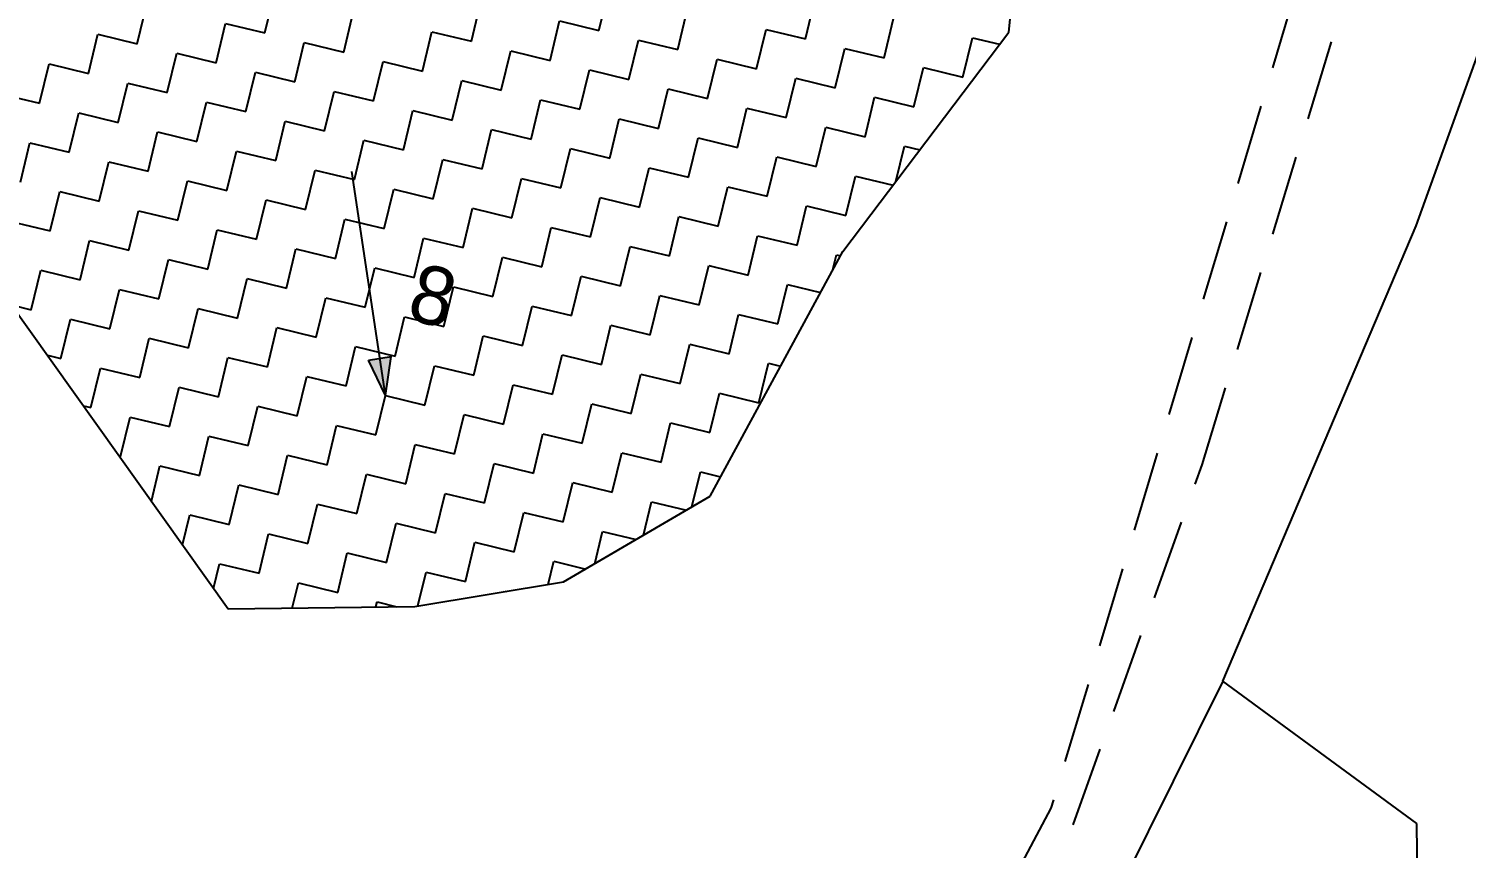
# Model space of a CAD drawing. Header units: metres. Extents: x 280481 to 282563, y 2046849 to 2049468.
# Drawn here: x 280961.2 to 281050.5, y 2047797.8 to 2047848.7 of the extents above; entities that cross this region are included whole.
import ezdxf
from ezdxf.enums import TextEntityAlignment as Align

# ---------------------------------------------------------------- set-up
doc = ezdxf.new("R2010")
doc.units = ezdxf.units.M
doc.linetypes.add('DASHED', pattern=[0.75, 0.5, -0.25])
for name, color, linetype in [('LINE_CARTTRACK', 2, 'DASHED'), ('POLY_HATCH', 12, 'Continuous'), ('POLY_PARCEL', 6, 'Continuous'), ('TEXT_PARCEL', 7, 'Continuous')]:
    doc.layers.add(name, color=color, linetype=linetype)
doc.styles.add('TEXT_MAP', font='')
doc.styles.get('TEXT_MAP').set_extended_font_data('Kruti Dev 050')

msp = doc.modelspace()

# ---------------------------------------------------------------- hatches: boundary and pattern name
h = msp.add_hatch(color=256)
h.paths.add_polyline_path([(280983.034, 2047828.215), (280982.327, 2047828.11), (280983.379, 2047825.904)])
h.paths.add_polyline_path([(280983.379, 2047825.904), (280983.741, 2047828.321), (280983.034, 2047828.215)])

# ---------------------------------------------------------------- linework, layer by layer
for points in [[(280983.379, 2047825.904), (280981.299, 2047839.827)], [(280982.327, 2047828.11), (280983.741, 2047828.321)], [(280983.379, 2047825.904), (280982.327, 2047828.11)], [(280983.379, 2047825.904), (280983.741, 2047828.321)]]:
    msp.add_lwpolyline(points)
at = {"layer": 'LINE_CARTTRACK', "ltscale": 10}
for p, q in [((281034.125, 2047821.596), (281048.811, 2047869.572)), ((281042.081, 2047858.251), (281024.734, 2047800.249)), ((281021.049, 2047785.094), (281034.125, 2047821.596)), ((281024.734, 2047800.249), (281014.364, 2047780.796))]:
    msp.add_line(p, q, dxfattribs=at)
at = {"layer": 'POLY_HATCH'}
for p, q in [((281022.112, 2047848.494), (281022.942, 2047856.362)), ((281011.809, 2047834.854), (281022.112, 2047848.494)), ((281003.547, 2047819.643), (281011.809, 2047834.854)), ((280959.943, 2047831.826), (280973.594, 2047812.649)), ((280994.452, 2047814.317), (281003.547, 2047819.643)), ((280985.202, 2047812.794), (280994.452, 2047814.317)), ((280973.594, 2047812.649), (280985.202, 2047812.794))]:
    msp.add_line(p, q, dxfattribs=at)
at = {"layer": 'POLY_HATCH', "linetype": 'Continuous'}
for p, q in [((280975.891, 2047848.441), (280976.484, 2047850.887)), ((280988.716, 2047847.922), (280989.309, 2047850.369)), ((280996.648, 2047848.59), (280997.241, 2047851.036)), ((281009.473, 2047848.071), (281010.066, 2047850.518)), ((280967.958, 2047847.773), (280968.551, 2047850.22)), ((280980.783, 2047847.255), (280981.376, 2047849.701)), ((281001.541, 2047847.404), (281002.134, 2047849.85)), ((280972.851, 2047846.587), (280973.444, 2047849.034)), ((280973.444, 2047849.034), (280975.891, 2047848.441)), ((280985.676, 2047846.069), (280986.269, 2047848.515)), ((280986.269, 2047848.515), (280988.716, 2047847.922)), ((280993.609, 2047846.736), (280994.201, 2047849.183)), ((280994.201, 2047849.183), (280996.648, 2047848.59)), ((281006.434, 2047846.218), (281007.027, 2047848.664)), ((281007.027, 2047848.664), (281009.473, 2047848.071)), ((281014.366, 2047846.885), (281014.959, 2047849.332)), ((280964.919, 2047845.92), (280965.512, 2047848.366)), ((280965.512, 2047848.366), (280967.958, 2047847.773)), ((280977.744, 2047845.401), (280978.337, 2047847.848)), ((280978.337, 2047847.848), (280980.783, 2047847.255)), ((280998.501, 2047845.55), (280999.094, 2047847.997)), ((280999.094, 2047847.997), (281001.541, 2047847.404)), ((281019.259, 2047845.699), (281019.852, 2047848.146)), ((281019.852, 2047848.146), (281021.54, 2047847.737)), ((280969.812, 2047844.734), (280970.405, 2047847.18)), ((280970.405, 2047847.18), (280972.851, 2047846.587)), ((280990.569, 2047844.883), (280991.162, 2047847.329)), ((280991.162, 2047847.329), (280993.609, 2047846.736)), ((281003.394, 2047844.364), (281003.987, 2047846.811)), ((281003.987, 2047846.811), (281006.434, 2047846.218)), ((281011.327, 2047845.032), (281011.919, 2047847.478)), ((281011.919, 2047847.478), (281014.366, 2047846.885)), ((280961.879, 2047844.066), (280962.472, 2047846.513)), ((280962.472, 2047846.513), (280964.919, 2047845.92)), ((280974.705, 2047843.548), (280975.298, 2047845.994)), ((280975.298, 2047845.994), (280977.744, 2047845.401)), ((280982.637, 2047844.215), (280983.23, 2047846.662)), ((280983.23, 2047846.662), (280985.676, 2047846.069)), ((280995.462, 2047843.697), (280996.055, 2047846.143)), ((280996.055, 2047846.143), (280998.501, 2047845.55)), ((281016.219, 2047843.846), (281016.812, 2047846.292)), ((281016.812, 2047846.292), (281019.259, 2047845.699)), ((280966.772, 2047842.88), (280967.365, 2047845.327)), ((280967.365, 2047845.327), (280969.812, 2047844.734)), ((280987.53, 2047843.029), (280988.123, 2047845.476)), ((280988.123, 2047845.476), (280990.569, 2047844.883)), ((281000.355, 2047842.511), (281000.948, 2047844.957)), ((281000.948, 2047844.957), (281003.394, 2047844.364)), ((281008.287, 2047843.178), (281008.88, 2047845.625)), ((281008.88, 2047845.625), (281011.327, 2047845.032)), ((280959.433, 2047844.659), (280961.879, 2047844.066)), ((280971.665, 2047841.694), (280972.258, 2047844.141)), ((280972.258, 2047844.141), (280974.705, 2047843.548)), ((280979.597, 2047842.362), (280980.19, 2047844.808)), ((280980.19, 2047844.808), (280982.637, 2047844.215)), ((280992.423, 2047841.843), (280993.016, 2047844.29)), ((280993.016, 2047844.29), (280995.462, 2047843.697)), ((281013.18, 2047841.992), (281013.773, 2047844.439)), ((281013.773, 2047844.439), (281016.219, 2047843.846)), ((280963.733, 2047841.027), (280964.326, 2047843.473)), ((280964.326, 2047843.473), (280966.772, 2047842.88)), ((280984.49, 2047841.176), (280985.083, 2047843.622)), ((280985.083, 2047843.622), (280987.53, 2047843.029)), ((281005.248, 2047841.325), (281005.841, 2047843.771)), ((281005.841, 2047843.771), (281008.287, 2047843.178)), ((280968.626, 2047839.841), (280969.219, 2047842.287)), ((280969.219, 2047842.287), (280971.665, 2047841.694)), ((280976.558, 2047840.508), (280977.151, 2047842.955)), ((280977.151, 2047842.955), (280979.597, 2047842.362)), ((280989.383, 2047839.99), (280989.976, 2047842.436)), ((280989.976, 2047842.436), (280992.423, 2047841.843)), ((280997.315, 2047840.657), (280997.908, 2047843.104)), ((280997.908, 2047843.104), (281000.355, 2047842.511)), ((281010.141, 2047840.139), (281010.734, 2047842.585)), ((281010.734, 2047842.585), (281013.18, 2047841.992)), ((280960.694, 2047839.173), (280961.286, 2047841.62)), ((280961.286, 2047841.62), (280963.733, 2047841.027)), ((280981.451, 2047839.322), (280982.044, 2047841.769)), ((280982.044, 2047841.769), (280984.49, 2047841.176)), ((281002.208, 2047839.471), (281002.801, 2047841.918)), ((281002.801, 2047841.918), (281005.248, 2047841.325)), ((281015.094, 2047839.204), (281015.626, 2047841.399)), ((281015.626, 2047841.399), (281016.578, 2047841.169)), ((280965.586, 2047837.987), (280966.179, 2047840.434)), ((280966.179, 2047840.434), (280968.626, 2047839.841)), ((280973.519, 2047838.655), (280974.112, 2047841.101)), ((280974.112, 2047841.101), (280976.558, 2047840.508)), ((280986.344, 2047838.136), (280986.937, 2047840.583)), ((280986.937, 2047840.583), (280989.383, 2047839.99)), ((280994.276, 2047838.804), (280994.869, 2047841.25)), ((280994.869, 2047841.25), (280997.315, 2047840.657)), ((281007.101, 2047838.286), (281007.694, 2047840.732)), ((281007.694, 2047840.732), (281010.141, 2047840.139)), ((280978.411, 2047837.469), (280979.004, 2047839.915)), ((280979.004, 2047839.915), (280981.451, 2047839.322)), ((280999.169, 2047837.618), (280999.762, 2047840.064)), ((280999.762, 2047840.064), (281002.208, 2047839.471)), ((281011.994, 2047837.1), (281012.587, 2047839.546)), ((281012.587, 2047839.546), (281014.925, 2047838.979)), ((280970.479, 2047836.801), (280971.072, 2047839.248)), ((280971.072, 2047839.248), (280973.519, 2047838.655)), ((280983.304, 2047836.283), (280983.897, 2047838.729)), ((280983.897, 2047838.729), (280986.344, 2047838.136)), ((280991.237, 2047836.951), (280991.83, 2047839.397)), ((280991.83, 2047839.397), (280994.276, 2047838.804)), ((281004.062, 2047836.432), (281004.655, 2047838.878)), ((281004.655, 2047838.878), (281007.101, 2047838.286)), ((280962.547, 2047836.134), (280963.14, 2047838.58)), ((280963.14, 2047838.58), (280965.586, 2047837.987)), ((280975.372, 2047835.615), (280975.965, 2047838.062)), ((280975.965, 2047838.062), (280978.411, 2047837.469)), ((280996.129, 2047835.765), (280996.722, 2047838.211)), ((280996.722, 2047838.211), (280999.169, 2047837.618)), ((280967.44, 2047834.948), (280968.033, 2047837.394)), ((280968.033, 2047837.394), (280970.479, 2047836.801)), ((280980.265, 2047834.43), (280980.858, 2047836.876)), ((280980.858, 2047836.876), (280983.304, 2047836.283)), ((280988.197, 2047835.097), (280988.79, 2047837.543)), ((280988.79, 2047837.543), (280991.237, 2047836.951)), ((281001.022, 2047834.579), (281001.615, 2047837.025)), ((281001.615, 2047837.025), (281004.062, 2047836.432)), ((281008.955, 2047835.246), (281009.548, 2047837.693)), ((281009.548, 2047837.693), (281011.994, 2047837.1)), ((280960.101, 2047836.727), (280962.547, 2047836.134)), ((280972.333, 2047833.762), (280972.926, 2047836.208)), ((280972.926, 2047836.208), (280975.372, 2047835.615)), ((280993.09, 2047833.911), (280993.683, 2047836.358)), ((280993.683, 2047836.358), (280996.129, 2047835.765)), ((280964.4, 2047833.095), (280964.993, 2047835.541)), ((280964.993, 2047835.541), (280967.44, 2047834.948)), ((280985.158, 2047833.244), (280985.751, 2047835.69)), ((280985.751, 2047835.69), (280988.197, 2047835.097)), ((280997.983, 2047832.725), (280998.576, 2047835.172)), ((280998.576, 2047835.172), (281001.022, 2047834.579)), ((281005.915, 2047833.393), (281006.508, 2047835.839)), ((281006.508, 2047835.839), (281008.955, 2047835.246)), ((280969.293, 2047831.909), (280969.886, 2047834.355)), ((280969.886, 2047834.355), (280972.333, 2047833.762)), ((280977.226, 2047832.576), (280977.819, 2047835.023)), ((280977.819, 2047835.023), (280980.265, 2047834.43)), ((280990.051, 2047832.058), (280990.644, 2047834.504)), ((280990.644, 2047834.504), (280993.09, 2047833.911)), ((281011.16, 2047833.661), (281011.401, 2047834.653)), ((281011.401, 2047834.653), (281011.665, 2047834.589)), ((280961.361, 2047831.241), (280961.954, 2047833.688)), ((280961.954, 2047833.688), (280964.4, 2047833.095)), ((280982.118, 2047831.39), (280982.711, 2047833.837)), ((280982.711, 2047833.837), (280985.158, 2047833.244)), ((280994.944, 2047830.872), (280995.537, 2047833.318)), ((280995.537, 2047833.318), (280997.983, 2047832.725)), ((281002.876, 2047831.539), (281003.469, 2047833.986)), ((281003.469, 2047833.986), (281005.915, 2047833.393)), ((280966.254, 2047830.055), (280966.847, 2047832.502)), ((280966.847, 2047832.502), (280969.293, 2047831.909)), ((280974.186, 2047830.723), (280974.779, 2047833.169)), ((280974.779, 2047833.169), (280977.226, 2047832.576)), ((280987.011, 2047830.204), (280987.604, 2047832.651)), ((280987.604, 2047832.651), (280990.051, 2047832.058)), ((281007.769, 2047830.353), (281008.362, 2047832.8)), ((281008.362, 2047832.8), (281010.422, 2047832.3)), ((280960.15, 2047831.535), (280961.361, 2047831.241)), ((280979.079, 2047829.537), (280979.672, 2047831.983)), ((280979.672, 2047831.983), (280982.118, 2047831.39)), ((280999.836, 2047829.686), (281000.429, 2047832.132)), ((281000.429, 2047832.132), (281002.876, 2047831.539)), ((280963.214, 2047828.202), (280963.807, 2047830.648)), ((280963.807, 2047830.648), (280966.254, 2047830.055)), ((280971.147, 2047828.869), (280971.74, 2047831.316)), ((280971.74, 2047831.316), (280974.186, 2047830.723)), ((280983.972, 2047828.351), (280984.565, 2047830.797)), ((280984.565, 2047830.797), (280987.011, 2047830.204)), ((280991.904, 2047829.018), (280992.497, 2047831.465)), ((280992.497, 2047831.465), (280994.944, 2047830.872)), ((281004.729, 2047828.5), (281005.322, 2047830.946)), ((281005.322, 2047830.946), (281007.769, 2047830.353)), ((280976.04, 2047827.683), (280976.633, 2047830.13)), ((280976.633, 2047830.13), (280979.079, 2047829.537)), ((280996.797, 2047827.832), (280997.39, 2047830.279)), ((280997.39, 2047830.279), (280999.836, 2047829.686)), ((280968.107, 2047827.016), (280968.7, 2047829.462)), ((280968.7, 2047829.462), (280971.147, 2047828.869)), ((280980.932, 2047826.497), (280981.525, 2047828.944)), ((280981.525, 2047828.944), (280983.972, 2047828.351)), ((280988.865, 2047827.165), (280989.458, 2047829.611)), ((280989.458, 2047829.611), (280991.904, 2047829.018)), ((281001.69, 2047826.646), (281002.283, 2047829.093)), ((281002.283, 2047829.093), (281004.729, 2047828.5)), ((280962.379, 2047828.404), (280963.214, 2047828.202)), ((280973, 2047825.83), (280973.593, 2047828.276)), ((280973.593, 2047828.276), (280976.04, 2047827.683)), ((280993.758, 2047825.979), (280994.351, 2047828.425)), ((280994.351, 2047828.425), (280996.797, 2047827.832)), ((280965.068, 2047825.162), (280965.661, 2047827.609)), ((280965.661, 2047827.609), (280968.107, 2047827.016)), ((280977.893, 2047824.644), (280978.486, 2047827.09)), ((280978.486, 2047827.09), (280980.932, 2047826.497)), ((280985.825, 2047825.311), (280986.418, 2047827.758)), ((280986.418, 2047827.758), (280988.865, 2047827.165)), ((280998.65, 2047824.793), (280999.243, 2047827.239)), ((280999.243, 2047827.239), (281001.69, 2047826.646)), ((281006.583, 2047825.46), (281007.176, 2047827.907)), ((281007.176, 2047827.907), (281007.935, 2047827.723)), ((280969.961, 2047823.976), (280970.554, 2047826.423)), ((280970.554, 2047826.423), (280973, 2047825.83)), ((280990.718, 2047824.125), (280991.311, 2047826.572)), ((280991.311, 2047826.572), (280993.758, 2047825.979)), ((280964.607, 2047825.274), (280965.068, 2047825.162)), ((280982.786, 2047823.458), (280983.379, 2047825.904)), ((280983.379, 2047825.904), (280985.825, 2047825.311)), ((280995.611, 2047822.939), (280996.204, 2047825.386)), ((280996.204, 2047825.386), (280998.65, 2047824.793)), ((281003.543, 2047823.607), (281004.136, 2047826.053)), ((281004.136, 2047826.053), (281006.583, 2047825.46)), ((280966.921, 2047822.123), (280967.514, 2047824.569)), ((280967.514, 2047824.569), (280969.961, 2047823.976)), ((280974.854, 2047822.79), (280975.447, 2047825.237)), ((280975.447, 2047825.237), (280977.893, 2047824.644)), ((280987.679, 2047822.272), (280988.272, 2047824.718)), ((280988.272, 2047824.718), (280990.718, 2047824.125)), ((280979.747, 2047821.604), (280980.339, 2047824.051)), ((280980.339, 2047824.051), (280982.786, 2047823.458)), ((280992.572, 2047821.086), (280993.165, 2047823.532)), ((280993.165, 2047823.532), (280995.611, 2047822.939)), ((281000.504, 2047821.753), (281001.097, 2047824.2)), ((281001.097, 2047824.2), (281003.543, 2047823.607)), ((280971.814, 2047820.937), (280972.407, 2047823.383)), ((280972.407, 2047823.383), (280974.854, 2047822.79)), ((280984.639, 2047820.418), (280985.232, 2047822.865)), ((280985.232, 2047822.865), (280987.679, 2047822.272)), ((280966.835, 2047822.144), (280966.921, 2047822.123)), ((280976.707, 2047819.751), (280977.3, 2047822.197)), ((280977.3, 2047822.197), (280979.747, 2047821.604)), ((280989.532, 2047819.233), (280990.125, 2047821.679)), ((280990.125, 2047821.679), (280992.572, 2047821.086)), ((280997.464, 2047819.9), (280998.057, 2047822.346)), ((280998.057, 2047822.346), (281000.504, 2047821.753)), ((280968.835, 2047819.334), (280969.368, 2047821.53)), ((280969.368, 2047821.53), (280971.814, 2047820.937)), ((280981.6, 2047818.565), (280982.193, 2047821.011)), ((280982.193, 2047821.011), (280984.639, 2047820.418)), ((281002.423, 2047818.985), (281002.95, 2047821.161)), ((281002.95, 2047821.161), (281004.206, 2047820.856)), ((280973.668, 2047817.898), (280974.261, 2047820.344)), ((280974.261, 2047820.344), (280976.707, 2047819.751)), ((280994.425, 2047818.047), (280995.018, 2047820.493)), ((280995.018, 2047820.493), (280997.464, 2047819.9)), ((280978.561, 2047816.712), (280979.154, 2047819.158)), ((280979.154, 2047819.158), (280981.6, 2047818.565)), ((280986.493, 2047817.379), (280987.086, 2047819.825)), ((280987.086, 2047819.825), (280989.532, 2047819.233)), ((280999.404, 2047817.217), (280999.911, 2047819.307)), ((280999.911, 2047819.307), (281002.076, 2047818.782)), ((280970.768, 2047816.619), (280971.221, 2047818.49)), ((280971.221, 2047818.49), (280973.668, 2047817.898)), ((280991.386, 2047816.193), (280991.979, 2047818.64)), ((280991.979, 2047818.64), (280994.425, 2047818.047)), ((280975.521, 2047814.858), (280976.114, 2047817.305)), ((280976.114, 2047817.305), (280978.561, 2047816.712)), ((280983.453, 2047815.526), (280984.046, 2047817.972)), ((280984.046, 2047817.972), (280986.493, 2047817.379)), ((280996.386, 2047815.45), (280996.872, 2047817.454)), ((280996.872, 2047817.454), (280998.948, 2047816.95)), ((280988.346, 2047814.34), (280988.939, 2047816.786)), ((280988.939, 2047816.786), (280991.386, 2047816.193)), ((280972.7, 2047813.905), (280973.075, 2047815.451)), ((280973.075, 2047815.451), (280975.521, 2047814.858)), ((280980.414, 2047813.672), (280981.007, 2047816.119)), ((280981.007, 2047816.119), (280983.453, 2047815.526)), ((280993.482, 2047814.157), (280993.832, 2047815.6)), ((280993.832, 2047815.6), (280995.82, 2047815.118)), ((280985.389, 2047812.825), (280985.9, 2047814.933)), ((280985.9, 2047814.933), (280988.346, 2047814.34)), ((280977.588, 2047812.698), (280977.968, 2047814.265)), ((280977.968, 2047814.265), (280980.414, 2047813.672)), ((280990.785, 2047813.713), (280990.793, 2047813.747)), ((280990.793, 2047813.747), (280990.872, 2047813.728)), ((280982.784, 2047812.763), (280982.86, 2047813.079)), ((280982.86, 2047813.079), (280984.095, 2047812.78))]:
    msp.add_line(p, q, dxfattribs=at)
at = {"layer": 'POLY_PARCEL'}
for p, q in [((281047.435, 2047836.444), (281056.969, 2047863.008)), ((281035.42, 2047808.16), (281047.435, 2047836.444)), ((281035.42, 2047808.16), (281018.218, 2047773.572)), ((281047.464, 2047799.311), (281035.42, 2047808.16)), ((281047.583, 2047791.29), (281047.464, 2047799.311))]:
    msp.add_line(p, q, dxfattribs=at)

# ---------------------------------------------------------------- texts
at = {"layer": 'TEXT_PARCEL', "style": 'TEXT_MAP'}
msp.add_text('8', height=3.625, rotation=346.3752, dxfattribs=at).set_placement((280985.91, 2047830.355), align=Align.CENTER)

doc.saveas('drawing.dxf')
